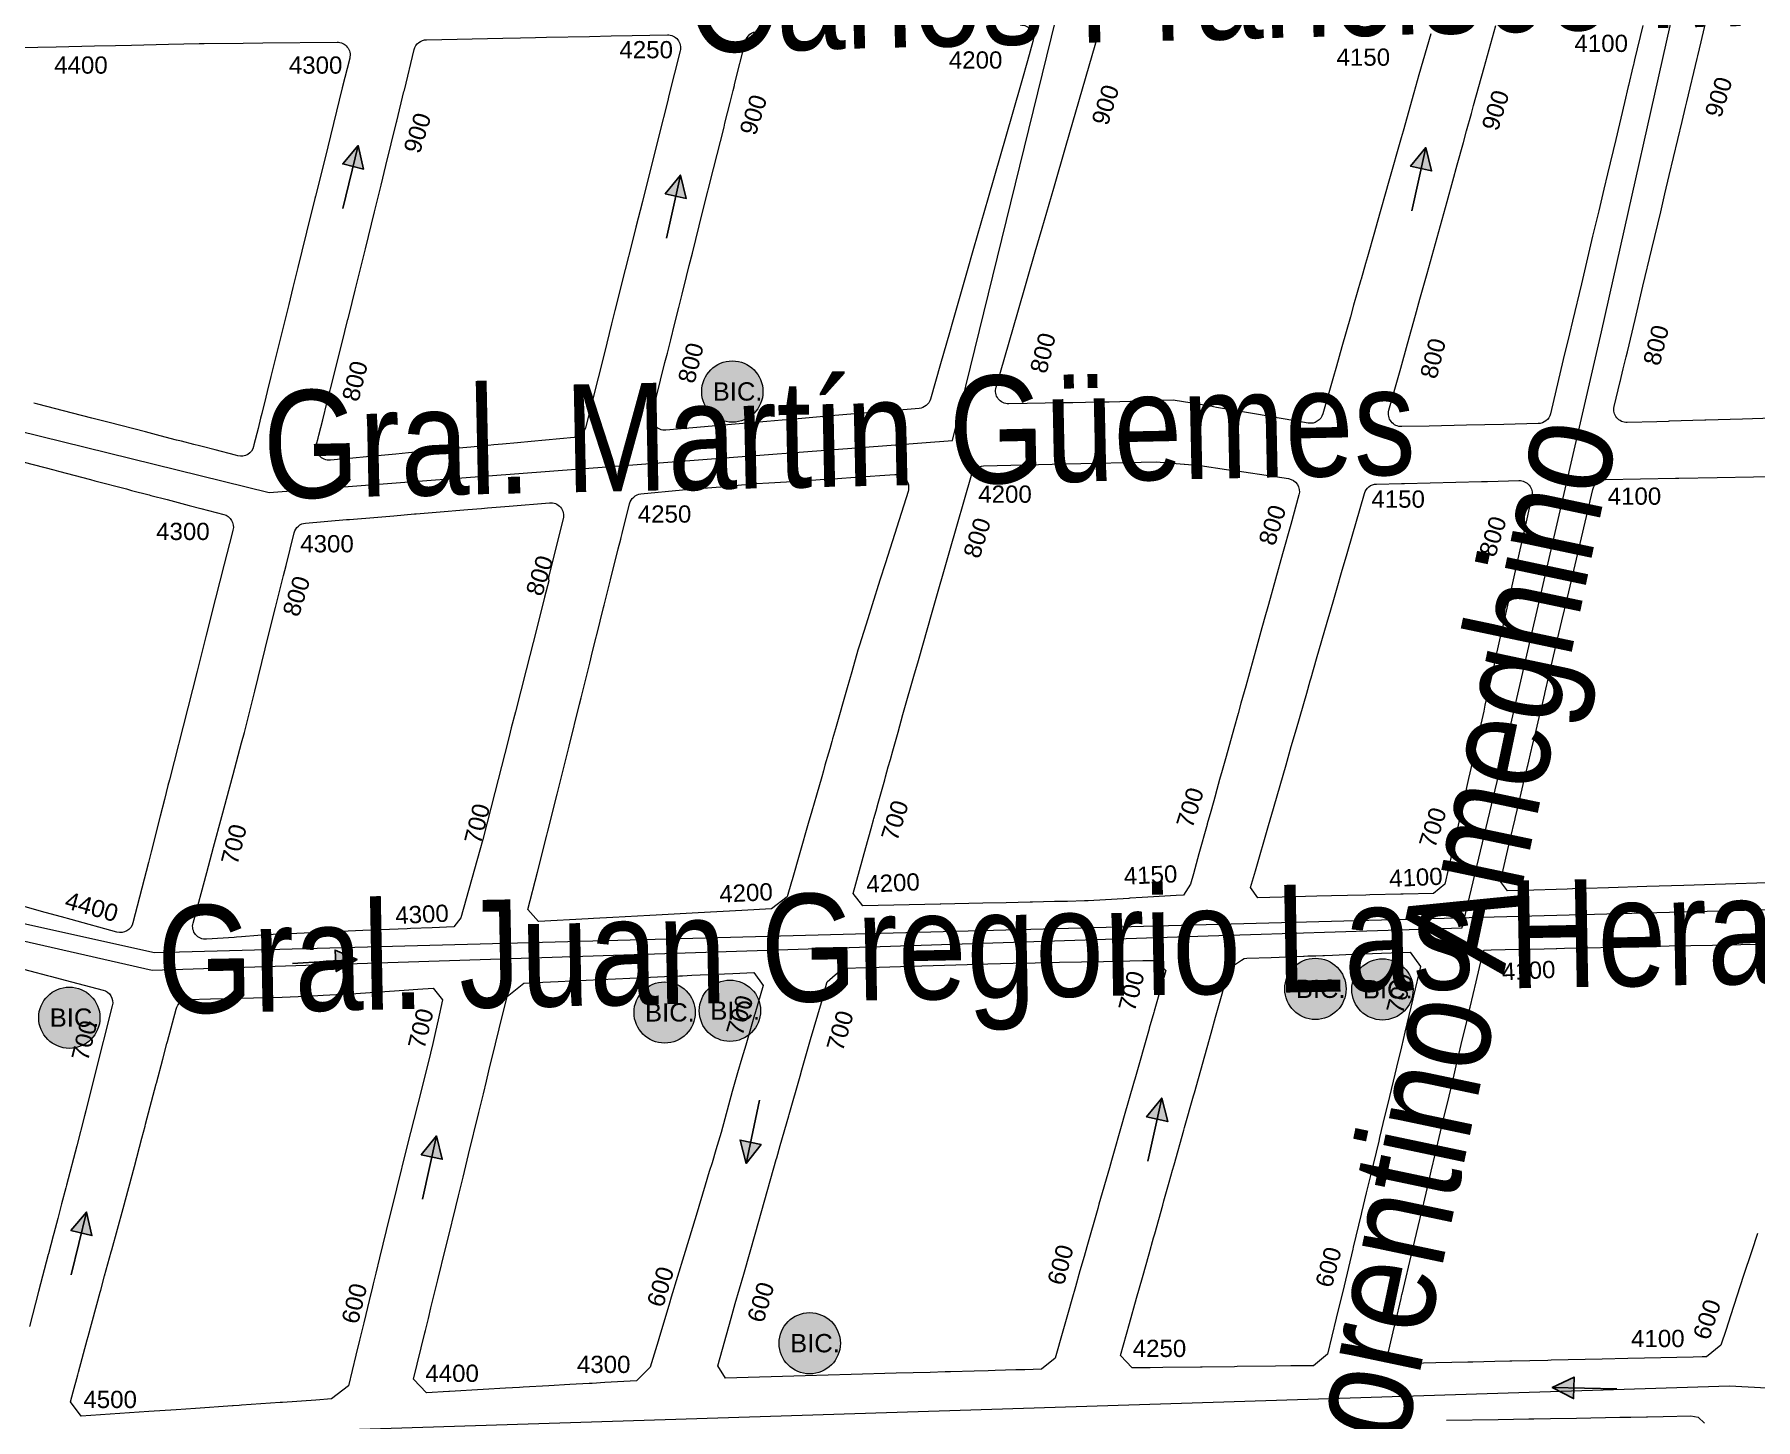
# Model space of a CAD drawing. Header units: millimetres. Extents: x 11558 to 23675, y 49449 to 61482.
# Drawn here: x 16001.3 to 16400.7, y 54011.2 to 54332.7 of the extents above; entities that cross this region are included whole.
import ezdxf

# ---------------------------------------------------------------- set-up
doc = ezdxf.new("R2010")
doc.units = ezdxf.units.MM
for name, color, linetype in [('0. plano base - nombres calles', 22, 'Continuous'), ('0. Plano Base - PLANO', 254, 'Continuous'), ('0. Plano base - sentido calles', 253, 'Continuous'), ('7. puesta en valor CC la lucila', 212, 'Continuous'), ('numeración', 7, 'Continuous')]:
    doc.layers.add(name, color=color, linetype=linetype)
doc.layers.add('Linea Bicentenario Original', color=7, linetype='Continuous', true_color=0x0000cc, transparency=0.5)
doc.layers.get('7. puesta en valor CC la lucila').off()
doc.styles.get("Standard").update_dxf_attribs({"font": 'arial.ttf'})

# ---------------------------------------------------------------- blocks, each defined once
blk = doc.blocks.new('MANZANAS')
at = {"layer": '0. Plano Base - PLANO', "color": 0, "linetype": 'Continuous', "lineweight": 5}
for points in [[(5636707.34, 6176847.73), (5636701.2, 6176844.31), (5636693.74, 6176840.16), (5636693.54, 6176840.05), (5636686.31, 6176836.02), (5636686.12, 6176835.92), (5636683.83, 6176834.64), (5636677.81, 6176831.29, -0.493387), (5636673.44, 6176833.19), (5636671.98, 6176839.03), (5636671.93, 6176839.22), (5636671.75, 6176839.95), (5636671.25, 6176841.92), (5636670.55, 6176844.73), (5636670.26, 6176845.9), (5636668.39, 6176853.37), (5636666.47, 6176861.05), (5636664.31, 6176869.68), (5636662.15, 6176878.29), (5636661.12, 6176882.42), (5636660.06, 6176886.66), (5636657.97, 6176895.01), (5636656.91, 6176899.21), (5636656.09, 6176902.52), (5636655.79, 6176903.69), (5636653.28, 6176913.75), (5636653.14, 6176914.36), (5636652.3, 6176917.64), (5636650.9, 6176923.25, -0.341545)], [(5636638.53, 6176914.72), (5636640.53, 6176906.76), (5636640.63, 6176906.36), (5636640.89, 6176905.33), (5636640.93, 6176905.16), (5636642.01, 6176900.85), (5636642.08, 6176900.59), (5636643, 6176896.92), (5636645.15, 6176888.36), (5636647.14, 6176880.4), (5636648.04, 6176876.83), (5636649.28, 6176871.87), (5636650.76, 6176865.97), (5636653.52, 6176854.98), (5636655.69, 6176846.3), (5636656.43, 6176843.37), (5636657.91, 6176837.44), (5636661.06, 6176824.89, -0.341247), (5636659.59, 6176821.53), (5636652.64, 6176817.72), (5636648.74, 6176815.59), (5636645.01, 6176813.55), (5636637.4, 6176809.38), (5636631.82, 6176806.32, -0.50283), (5636627.44, 6176808.33), (5636625.34, 6176818.28), (5636624.14, 6176823.98), (5636622.71, 6176830.75), (5636621.92, 6176834.48), (5636620.63, 6176840.59), (5636617.04, 6176857.57), (5636616.01, 6176862.44), (5636615.23, 6176866.15), (5636614.11, 6176871.43), (5636613.53, 6176874.17), (5636612.67, 6176878.27), (5636612.26, 6176880.17), (5636610.37, 6176889.12), (5636608.28, 6176899.02)], [(5636595.74, 6176890.35), (5636597.73, 6176880.63), (5636598.62, 6176876.34), (5636600.47, 6176867.32), (5636600.79, 6176865.77), (5636602.91, 6176855.49), (5636604.92, 6176845.73), (5636605.38, 6176843.47), (5636606.58, 6176837.64), (5636606.91, 6176836.06), (5636607.67, 6176832.36), (5636607.7, 6176832.21), (5636608.94, 6176826.17), (5636609.51, 6176823.42), (5636610.97, 6176816.33), (5636611.91, 6176811.77), (5636612.52, 6176808.79), (5636614.22, 6176800.51, -0.3836), (5636612.2, 6176797.05), (5636610.1, 6176796.38), (5636605.24, 6176794.83), (5636603.64, 6176794.32), (5636595.27, 6176791.65), (5636591.63, 6176790.49), (5636590.27, 6176790.06), (5636581.91, 6176787.29), (5636568.96, 6176780.1), (5636567.81, 6176779.46), (5636566.68, 6176778.85), (5636561.56, 6176776.08), (5636559.6, 6176775.02), (5636548.45, 6176768.98, -0.504667), (5636544.08, 6176771.03), (5636540.52, 6176788.81), (5636537.65, 6176803.14), (5636536.54, 6176808.73), (5636534.64, 6176818.22), (5636532.6, 6176828.39), (5636527.25, 6176855.09, -0.328644)], [(5636758.06, 6176752.66), (5636749.57, 6176747.91), (5636738.99, 6176741.99), (5636731.52, 6176737.81), (5636723.72, 6176733.48), (5636719.23, 6176730.95), (5636716.47, 6176729.39), (5636715.35, 6176728.77), (5636706.38, 6176723.75), (5636703.3, 6176722.04), (5636700.81, 6176723.19), (5636699.19, 6176729.61), (5636698.36, 6176732.91), (5636697.15, 6176737.69), (5636697.13, 6176737.76), (5636696.15, 6176741.64), (5636695.14, 6176745.65), (5636694.1, 6176749.76), (5636694.04, 6176750.02), (5636693.1, 6176753.73), (5636693.03, 6176754.03), (5636691.99, 6176758.12), (5636690.73, 6176763.12), (5636690.61, 6176763.61), (5636689.86, 6176766.6), (5636689.83, 6176766.7), (5636687.66, 6176775.29), (5636686.67, 6176779.24), (5636685.59, 6176783.5), (5636684.24, 6176788.85), (5636677.93, 6176813.84, -0.34285), (5636679.41, 6176817.21), (5636693.7, 6176824.96), (5636694.4, 6176825.34), (5636702.25, 6176829.6), (5636709.62, 6176833.59), (5636712.98, 6176835.41)], [(5636510.28, 6176848.24, -0.505269), (5636514.67, 6176846.21), (5636515.62, 6176841.61), (5636516.57, 6176836.93), (5636518.19, 6176828.92), (5636520.19, 6176819.04), (5636522.18, 6176809.23), (5636524.61, 6176797.23), (5636525.8, 6176791.34), (5636528.15, 6176779.75), (5636528.65, 6176777.28), (5636530.14, 6176769.91), (5636531.83, 6176761.57, -0.310899), (5636530.49, 6176758.44), (5636513.92, 6176747.94), (5636505.25, 6176742.44), (5636503.55, 6176741.37), (5636500.52, 6176739.45), (5636496.61, 6176736.97), (5636480.66, 6176726.86, -0.514848), (5636476.13, 6176728.7), (5636473.27, 6176740.69), (5636472.75, 6176742.89), (5636472.01, 6176745.99), (5636471.16, 6176749.58), (5636470.22, 6176753.52), (5636469.47, 6176756.65), (5636468.5, 6176760.71), (5636467.89, 6176763.27), (5636467.21, 6176766.16), (5636464.93, 6176775.7), (5636462.52, 6176785.82), (5636460.22, 6176795.51), (5636459.99, 6176796.44), (5636458.86, 6176801.2), (5636458.18, 6176804.06), (5636457.9, 6176805.23), (5636457.86, 6176805.41), (5636455.45, 6176815.5, -0.337206), (5636456.92, 6176818.82)], [(5636306.63, 6176736.5), (5636314.09, 6176740.61), (5636321.88, 6176744.89), (5636326.2, 6176747.26), (5636329.42, 6176749.03), (5636336.94, 6176753.16), (5636343.2, 6176756.56), (5636344.22, 6176757.1), (5636352.2, 6176761.36), (5636356.27, 6176763.53), (5636371.44, 6176771.61, -0.49049), (5636375.77, 6176769.67), (5636377.43, 6176762.75), (5636379.42, 6176754.52), (5636381.42, 6176746.22), (5636383.5, 6176737.59), (5636383.64, 6176737.02), (5636385.52, 6176729.23), (5636386.58, 6176724.81), (5636387.5, 6176720.99), (5636388.62, 6176716.35), (5636389.57, 6176712.41), (5636391.58, 6176704.08), (5636393.61, 6176695.66), (5636394.45, 6176692.19), (5636394.77, 6176690.86), (5636395.67, 6176687.11), (5636395.94, 6176686), (5636396.52, 6176683.6), (5636397.44, 6176679.77), (5636397.53, 6176679.42, -0.416607), (5636395.28, 6176675.8), (5636394.75, 6176675.68), (5636389.96, 6176674.58), (5636386.99, 6176673.89), (5636386.33, 6176673.74), (5636385.02, 6176673.44), (5636382.14, 6176672.77), (5636380.99, 6176672.51), (5636377.15, 6176671.63), (5636373.72, 6176670.84), (5636365.24, 6176668.89), (5636361.21, 6176667.96), (5636356.67, 6176666.91), (5636348.57, 6176665.05), (5636347.62, 6176664.83)], [(5636351.95, 6176651.62), (5636358.9, 6176653.2), (5636359.99, 6176653.44), (5636367.49, 6176655.15), (5636368.5, 6176655.38), (5636375.91, 6176657.06), (5636377.11, 6176657.33), (5636381.19, 6176658.26), (5636381.6, 6176658.35), (5636385.38, 6176659.21), (5636390.56, 6176660.38), (5636393.26, 6176661), (5636398.65, 6176662.22, -0.412284), (5636402.23, 6176659.98), (5636402.41, 6176659.23), (5636404.09, 6176652.04), (5636405.95, 6176644.09), (5636407.96, 6176635.51), (5636409.93, 6176627.09), (5636411.93, 6176618.51), (5636415.85, 6176601.75), (5636416.16, 6176600.45), (5636416.94, 6176597.13), (5636417.83, 6176593.3), (5636419.78, 6176584.95), (5636420.36, 6176582.49), (5636423.66, 6176568.38, -0.420041), (5636421.36, 6176564.76), (5636410.55, 6176562.46), (5636408.32, 6176561.98), (5636404.47, 6176561.16), (5636398.68, 6176559.93)], [(5636403.41, 6176546.54), (5636411.67, 6176548.41), (5636412.35, 6176548.56), (5636417.32, 6176549.68), (5636424.7, 6176551.35, -0.411536), (5636428.28, 6176549.11), (5636432.13, 6176532.79), (5636434.06, 6176524.59), (5636434.32, 6176523.47), (5636435.97, 6176516.44), (5636438.06, 6176507.27), (5636438.2, 6176506.65), (5636439.04, 6176502.89), (5636439.82, 6176499.46), (5636440.6, 6176495.97), (5636440.73, 6176495.43), (5636441.68, 6176491.22), (5636441.72, 6176491.03), (5636443.67, 6176482.4), (5636445.52, 6176474.18)]]:
    blk.add_lwpolyline(points, format="xyb", dxfattribs=at)
for points in [[(5636389.62, 6176781.7), (5636405.15, 6176790.17), (5636408.75, 6176792.14), (5636411.82, 6176793.81), (5636414.05, 6176795.03), (5636422.79, 6176799.79), (5636427.2, 6176802.2), (5636431.52, 6176804.55), (5636438.68, 6176808.46, -0.494521), (5636443.03, 6176806.52), (5636445.49, 6176796.17), (5636445.78, 6176794.95), (5636447.73, 6176786.73), (5636448.04, 6176785.43), (5636450.45, 6176775.28), (5636451.35, 6176771.48), (5636452.77, 6176765.51), (5636453.6, 6176762.02), (5636455.12, 6176755.63), (5636457.39, 6176746.04), (5636458.13, 6176742.96), (5636459.72, 6176736.24), (5636463.86, 6176718.79, -0.318001), (5636462.57, 6176715.57), (5636454.14, 6176710.15), (5636451.46, 6176708.42), (5636448.52, 6176706.52), (5636446.86, 6176705.45), (5636445.72, 6176704.72), (5636442.31, 6176702.52), (5636439.17, 6176700.5), (5636438.78, 6176700.24), (5636434.08, 6176697.22), (5636430.08, 6176694.64), (5636427.65, 6176693.08), (5636421.88, 6176689.35), (5636419.18, 6176687.62), (5636416.93, 6176686.17), (5636414.8, 6176684.8, -0.517255), (5636410.26, 6176686.62), (5636409.92, 6176688.05), (5636409.75, 6176688.75), (5636408.91, 6176692.3), (5636407.92, 6176696.46), (5636406.54, 6176702.24), (5636404.02, 6176712.82), (5636403.33, 6176715.71), (5636403.31, 6176715.82), (5636402.4, 6176719.61), (5636401.72, 6176722.5), (5636399.73, 6176730.82), (5636399.43, 6176732.11), (5636398.05, 6176737.8), (5636397.35, 6176740.67), (5636397.04, 6176741.92), (5636395.84, 6176746.84), (5636394.72, 6176751.43), (5636392.25, 6176761.52), (5636392.2, 6176761.71), (5636390.52, 6176768.59), (5636390.44, 6176768.95), (5636388.14, 6176778.36, -0.340025)], [(5636666.07, 6176805.89), (5636668.36, 6176797.27), (5636669.34, 6176793.55), (5636673.98, 6176776.02), (5636674.37, 6176774.55), (5636675.81, 6176769.1), (5636676.62, 6176766.04), (5636677.74, 6176761.79), (5636678.78, 6176757.85), (5636679.14, 6176756.51), (5636680.99, 6176749.5), (5636682.3, 6176744.58), (5636683.23, 6176741.04), (5636685.46, 6176732.62), (5636686.52, 6176728.6), (5636687.73, 6176724.06), (5636689.67, 6176716.7), (5636688.33, 6176713.59), (5636682.15, 6176710.18), (5636681.7, 6176709.93), (5636675.34, 6176706.43), (5636674.54, 6176705.99), (5636670.8, 6176703.93), (5636667.59, 6176702.15), (5636664.62, 6176700.52), (5636660.02, 6176697.98), (5636652.61, 6176693.9), (5636650.02, 6176695.25), (5636649.23, 6176699.16), (5636647.07, 6176709.93), (5636646.26, 6176713.98), (5636646.15, 6176714.54), (5636644.19, 6176724.31), (5636643.32, 6176728.62), (5636642.48, 6176732.83), (5636640.78, 6176741.29), (5636640.19, 6176744.21), (5636640.05, 6176744.89), (5636639.14, 6176749.42), (5636637.41, 6176758.07), (5636636.82, 6176760.98), (5636636.33, 6176763.42), (5636635.78, 6176766.18), (5636635.05, 6176769.83), (5636634.14, 6176774.35), (5636634.02, 6176774.92), (5636631.28, 6176788.57, -0.328488), (5636632.79, 6176791.8), (5636637.85, 6176794.56), (5636638.47, 6176794.9), (5636654.09, 6176803.54), (5636655.33, 6176804.22), (5636657.52, 6176805.43), (5636661.72, 6176807.75, -0.488348)], [(5636617.97, 6176781.27), (5636619.44, 6176774.29), (5636620.9, 6176767.35), (5636623.41, 6176755.43), (5636623.65, 6176754.31), (5636623.93, 6176752.98), (5636624.57, 6176749.93), (5636625.48, 6176745.6), (5636627.46, 6176736.2), (5636628.3, 6176732.18), (5636628.82, 6176729.71), (5636629.58, 6176726.12), (5636630.95, 6176719.61), (5636631.65, 6176716.26), (5636632.09, 6176714.16), (5636632.83, 6176710.67), (5636632.86, 6176710.54), (5636633.69, 6176706.61), (5636634.29, 6176703.73), (5636634.32, 6176703.57), (5636635.78, 6176696.64), (5636636.77, 6176691.97), (5636637.29, 6176689.46), (5636637, 6176686.5), (5636635.54, 6176685.62), (5636628.76, 6176681.56), (5636626.3, 6176680.09), (5636626.12, 6176679.98), (5636618.02, 6176675.13), (5636617.86, 6176675.04), (5636617.56, 6176674.85), (5636617.25, 6176674.69), (5636613.81, 6176672.8), (5636611.13, 6176671.33), (5636606.67, 6176668.88), (5636606.2, 6176668.63), (5636601.29, 6176665.94), (5636596.54, 6176663.35), (5636587.99, 6176658.68), (5636587.89, 6176658.62), (5636572.15, 6176650.02), (5636568.81, 6176651.44), (5636566.53, 6176662.29), (5636565.57, 6176666.83), (5636565.15, 6176668.85), (5636565.08, 6176669.14), (5636564.71, 6176670.93), (5636564.32, 6176672.77), (5636563.16, 6176678.28), (5636563.01, 6176679), (5636562.52, 6176681.3), (5636562.16, 6176683.04), (5636561.72, 6176685.11), (5636560.8, 6176689.5), (5636559.92, 6176693.65), (5636559.69, 6176694.75), (5636558.07, 6176702.74), (5636557.32, 6176706.43), (5636555, 6176717.85), (5636552.02, 6176732.5), (5636548.41, 6176750.26, -0.32813), (5636549.91, 6176753.48), (5636566.68, 6176762.71), (5636585.01, 6176772.79), (5636591.03, 6176775.32), (5636591.11, 6176775.36), (5636594.44, 6176776.76), (5636600.3, 6176778.77), (5636604.18, 6176780.1), (5636614.06, 6176783.49, -0.450694)], [(5636537.1, 6176740.18), (5636540.08, 6176723.03), (5636540.8, 6176718.87), (5636541.83, 6176712.98), (5636542.42, 6176709.61), (5636543.55, 6176703.31), (5636543.79, 6176702.09), (5636544.83, 6176696.96), (5636545.59, 6176693.19), (5636547.55, 6176683.51), (5636548.04, 6176681.1), (5636548.15, 6176680.54), (5636548.52, 6176678.74), (5636548.72, 6176677.77), (5636549.3, 6176674.87), (5636549.57, 6176673.56), (5636549.85, 6176672.15), (5636550.73, 6176667.8), (5636551.51, 6176663.98), (5636552.08, 6176661.13), (5636553.49, 6176654.19), (5636554.79, 6176647.75), (5636554.88, 6176647.31), (5636555.6, 6176643.78), (5636553.66, 6176639.61), (5636547.68, 6176636.08), (5636538.97, 6176630.93), (5636530.55, 6176625.95), (5636529.29, 6176625.2), (5636521.89, 6176620.83), (5636518.02, 6176618.54), (5636516.97, 6176617.92), (5636507.03, 6176612.05), (5636503.58, 6176613.38), (5636501.57, 6176622.09), (5636499.53, 6176630.75), (5636499.31, 6176631.68), (5636497.25, 6176640.25), (5636496.88, 6176641.81), (5636494.57, 6176651.41), (5636492.22, 6176661.22), (5636491.87, 6176662.67), (5636489.94, 6176670.72), (5636489.29, 6176673.43), (5636487.62, 6176680.4), (5636487.59, 6176680.55), (5636486.84, 6176683.67), (5636486.72, 6176684.2), (5636485.3, 6176690.14), (5636483.59, 6176697.33), (5636483.05, 6176699.58), (5636482.95, 6176700.01), (5636482.74, 6176700.89), (5636481.08, 6176707.85, -0.317508), (5636482.36, 6176711.07), (5636490.48, 6176716.33), (5636493.64, 6176718.32), (5636498.92, 6176721.65), (5636502.08, 6176723.67), (5636504.73, 6176725.35), (5636505.06, 6176725.55), (5636507.53, 6176727.01), (5636513.33, 6176730.53), (5636516.86, 6176732.67), (5636517.7, 6176733.19), (5636521.21, 6176735.32), (5636524.71, 6176737.44), (5636532.58, 6176742.23, -0.528419)], [(5636469.01, 6176697.64), (5636472.21, 6176684.03), (5636472.47, 6176683.63), (5636472.7, 6176683.29), (5636473.59, 6176679.47), (5636475.27, 6176672.26), (5636477.54, 6176662.53), (5636479.81, 6176652.79), (5636480.69, 6176649.02), (5636481.17, 6176646.97), (5636482.09, 6176643.06), (5636484.21, 6176633.95), (5636486.77, 6176622.99), (5636487.3, 6176620.48), (5636490.65, 6176604.54), (5636490.16, 6176601.9), (5636485.77, 6176599.38), (5636481.46, 6176596.9), (5636480.75, 6176596.5), (5636471.8, 6176591.36), (5636455.56, 6176582.04), (5636454.79, 6176581.59), (5636450.77, 6176579.13), (5636447.48, 6176577.11), (5636446.53, 6176576.53), (5636446.05, 6176576.23), (5636440.57, 6176572.87, -0.515892), (5636436.07, 6176574.78), (5636433.47, 6176586.63), (5636432.16, 6176592.61), (5636430.58, 6176599.79), (5636429.04, 6176606.8), (5636428.41, 6176609.67), (5636426.77, 6176617.1), (5636426.24, 6176619.53), (5636423.93, 6176629.16), (5636421.59, 6176638.96), (5636420.37, 6176644.02), (5636419.29, 6176648.57), (5636417.5, 6176656.04), (5636416.95, 6176658.35), (5636415.12, 6176665.98, -0.321285), (5636416.44, 6176669.21), (5636424.46, 6176674.27), (5636425.08, 6176674.66), (5636430.67, 6176678.18), (5636433.78, 6176680.14), (5636437.9, 6176682.74), (5636438.19, 6176682.92), (5636442.18, 6176685.44), (5636448.4, 6176689.35), (5636451.07, 6176691.04), (5636452.25, 6176691.78), (5636456.5, 6176694.46), (5636464.49, 6176699.49, -0.514818)], [(5636443.24, 6176558.53), (5636447.75, 6176561.01), (5636453.62, 6176564.24), (5636462.31, 6176569.03), (5636465.54, 6176570.9), (5636468.42, 6176572.58), (5636470.59, 6176573.86), (5636477.07, 6176577.7), (5636479.99, 6176579.43), (5636486.68, 6176583.52), (5636489.41, 6176585.2), (5636492.48, 6176587.08), (5636495.68, 6176585.63), (5636496.87, 6176581.05), (5636497.58, 6176578.37), (5636498.29, 6176575.64), (5636499.47, 6176571.12), (5636501.74, 6176561.31), (5636504.01, 6176551.51), (5636506.37, 6176541.76), (5636508.74, 6176532.12), (5636510.29, 6176525.81), (5636511.17, 6176522.25), (5636511.79, 6176519.73), (5636511.95, 6176519.06), (5636512.73, 6176515.88), (5636513.53, 6176512.64), (5636514, 6176510.71), (5636514.99, 6176506.71), (5636515.85, 6176503.2), (5636517.59, 6176496.12), (5636515.51, 6176491.57), (5636512.37, 6176489.65), (5636505.76, 6176485.62), (5636505.29, 6176485.33), (5636497.6, 6176480.64), (5636497.14, 6176480.36), (5636495.98, 6176479.65), (5636495.83, 6176479.56), (5636488.5, 6176475.09), (5636484.68, 6176472.76), (5636479.25, 6176469.45), (5636471.58, 6176464.77), (5636465.78, 6176461.23), (5636462.03, 6176463.07), (5636461.53, 6176465.38), (5636460.65, 6176469.42), (5636460.51, 6176470.05), (5636458.87, 6176477.64), (5636458.7, 6176478.4), (5636456.44, 6176488.83), (5636456.34, 6176489.32), (5636455.62, 6176492.63), (5636454.38, 6176498.33), (5636454.28, 6176498.79), (5636452.18, 6176508.5), (5636450.04, 6176518.38), (5636448.54, 6176525.04), (5636447.92, 6176527.81), (5636447.82, 6176528.25), (5636445.7, 6176537.69), (5636445.67, 6176537.85), (5636444.4, 6176543.5), (5636443.57, 6176547.2), (5636443.48, 6176547.61), (5636441.76, 6176555.25, -0.33372)]]:
    blk.add_lwpolyline(points, format="xyb", close=True, dxfattribs=at)
for points in [[(5636791.4, 6176678.16), (5636792.13, 6176673.77), (5636793.07, 6176668.05), (5636794.67, 6176658.35), (5636795.21, 6176655.08), (5636795.84, 6176651.27), (5636794.11, 6176647.35), (5636793.22, 6176646.86), (5636791.37, 6176645.84), (5636781.48, 6176640.42), (5636778.1, 6176638.57), (5636772.9, 6176635.71), (5636762.5, 6176630.01), (5636761.85, 6176629.65), (5636754.47, 6176625.61), (5636754.1, 6176625.41), (5636751.07, 6176623.74), (5636746.55, 6176621.26), (5636745.54, 6176620.71), (5636739.02, 6176617.14), (5636731.58, 6176613.06), (5636728.08, 6176614.36), (5636726.59, 6176620.28), (5636726.37, 6176621.17), (5636724.97, 6176626.7), (5636724.74, 6176627.61), (5636724.73, 6176627.68), (5636724.06, 6176630.33), (5636722.83, 6176635.22), (5636720.79, 6176643.34), (5636719.89, 6176646.92), (5636719.42, 6176648.77), (5636718.6, 6176652.03), (5636717.58, 6176656.12), (5636716.53, 6176660.28), (5636714.37, 6176668.86), (5636713.61, 6176671.9), (5636712.31, 6176677.05), (5636711.28, 6176681.17), (5636710.45, 6176684.46), (5636710.21, 6176685.4), (5636708.54, 6176692.03), (5636708.33, 6176692.9), (5636708.04, 6176694.06), (5636706.57, 6176699.9), (5636705.14, 6176705.58), (5636704.72, 6176707.27), (5636706.26, 6176708.12), (5636709.09, 6176709.67), (5636712.16, 6176711.35), (5636713.11, 6176711.87), (5636717.01, 6176714.01), (5636719.46, 6176715.35), (5636719.58, 6176715.42), (5636721.14, 6176716.28), (5636724.68, 6176718.22), (5636732.34, 6176722.41), (5636742.45, 6176727.96), (5636751.28, 6176732.8), (5636757.06, 6176735.97), (5636760.05, 6176737.6), (5636760.15, 6176737.66)], [(5636747.38, 6176606.46), (5636757.92, 6176612.18), (5636764.2, 6176615.58), (5636765.16, 6176616.11), (5636768.6, 6176617.97), (5636773.88, 6176620.83), (5636782.71, 6176625.62), (5636783.15, 6176625.86), (5636784.96, 6176626.84), (5636788.19, 6176628.6), (5636788.36, 6176628.69), (5636791.54, 6176630.41), (5636797.23, 6176633.5), (5636798.87, 6176634.02), (5636800.81, 6176633.46)]]:
    blk.add_lwpolyline(points, dxfattribs=at)
for points in [[(5636680.74, 6176585.59), (5636677.02, 6176583.59), (5636673.3, 6176584.93), (5636671.72, 6176592.51), (5636670.49, 6176598.43), (5636669.47, 6176603.33), (5636668.31, 6176608.94), (5636667.53, 6176612.69), (5636667.33, 6176613.63), (5636665.93, 6176620.38), (5636665.7, 6176621.46), (5636664.79, 6176625.85), (5636664.2, 6176628.71), (5636663.95, 6176629.9), (5636662.24, 6176638.11), (5636662.11, 6176638.75), (5636660.55, 6176646.25), (5636660.41, 6176646.93), (5636657.47, 6176661.05), (5636656.69, 6176664.8), (5636656.12, 6176667.57), (5636655.54, 6176670.33), (5636654.49, 6176675.4), (5636654.29, 6176676.38), (5636655.92, 6176679.32), (5636656.28, 6176679.96), (5636656.78, 6176680.25), (5636661.74, 6176683.06), (5636668.27, 6176686.77), (5636668.39, 6176686.84), (5636669.13, 6176687.26), (5636670.78, 6176688.19), (5636672.17, 6176688.98), (5636672.49, 6176689.16), (5636674.13, 6176690.1), (5636676.83, 6176691.63), (5636684.02, 6176695.71), (5636689.82, 6176699), (5636693.49, 6176697.14), (5636695.18, 6176690.35), (5636695.36, 6176689.63), (5636697.27, 6176681.93), (5636698.11, 6176678.54), (5636699.28, 6176673.86), (5636701.37, 6176665.45), (5636702.13, 6176662.39), (5636703.33, 6176657.56), (5636703.54, 6176656.69), (5636705.53, 6176648.72), (5636706.52, 6176644.73), (5636707.65, 6176640.17), (5636707.75, 6176639.79), (5636709.65, 6176632.13), (5636709.76, 6176631.69), (5636711.86, 6176623.22), (5636713.73, 6176615.73), (5636715.8, 6176607.38), (5636714.11, 6176603.46), (5636709.49, 6176600.99), (5636706.37, 6176599.32), (5636698.51, 6176595.11), (5636698, 6176594.83), (5636691.38, 6176591.29), (5636691, 6176591.08), (5636683.29, 6176586.95)], [(5636610.56, 6176547), (5636594.42, 6176538.02), (5636591.46, 6176539.72), (5636589.15, 6176550.95), (5636588.44, 6176554.4), (5636587.01, 6176561.38), (5636584.95, 6176571.41), (5636581.46, 6176588.44), (5636581.38, 6176588.84), (5636580.79, 6176591.76), (5636579.35, 6176598.83), (5636579.3, 6176599.09), (5636577.45, 6176608.22), (5636577.15, 6176609.69), (5636575.7, 6176616.84), (5636575.11, 6176619.75), (5636573.92, 6176625.66), (5636572.98, 6176630.28), (5636572.94, 6176630.48), (5636574.67, 6176635), (5636579.86, 6176637.89), (5636590.73, 6176643.94), (5636599.93, 6176649.06), (5636604.1, 6176651.39), (5636609.22, 6176654.24), (5636613.72, 6176656.69), (5636618.68, 6176659.39), (5636627.66, 6176664.28), (5636635.64, 6176668.63), (5636638.29, 6176670.07), (5636641.43, 6176669.03), (5636642.7, 6176662.78), (5636643.38, 6176659.46), (5636643.45, 6176659.11), (5636644.2, 6176655.43), (5636644.23, 6176655.3), (5636646.66, 6176643.38), (5636646.76, 6176642.89), (5636648.54, 6176634.15), (5636648.72, 6176633.24), (5636650.58, 6176624.13), (5636650.94, 6176622.39), (5636652.69, 6176613.78), (5636652.9, 6176612.74), (5636654.75, 6176603.67), (5636655.21, 6176601.41), (5636655.9, 6176598.03), (5636656.68, 6176594.21), (5636657.29, 6176591.21), (5636657.91, 6176588.2), (5636658.69, 6176584.32), (5636658.81, 6176583.77), (5636660.11, 6176577.4), (5636658.52, 6176573.66), (5636655.1, 6176571.76), (5636653.27, 6176570.74), (5636649.13, 6176568.44), (5636647.7, 6176567.64), (5636644.83, 6176566.05), (5636640.05, 6176563.39), (5636638.93, 6176562.77), (5636635.9, 6176561.08), (5636629.02, 6176557.26), (5636619.87, 6176552.17)], [(5636538.87, 6176505.66), (5636534.4, 6176503), (5636530.26, 6176504.41), (5636527.63, 6176515.21), (5636527.5, 6176515.74), (5636526.83, 6176518.5), (5636526.23, 6176520.94), (5636524.64, 6176527.48), (5636522.86, 6176534.78), (5636522.29, 6176537.13), (5636520.51, 6176544.44), (5636519.9, 6176546.95), (5636518.82, 6176551.35), (5636517.55, 6176556.56), (5636515.17, 6176566.29), (5636514.11, 6176570.65), (5636513.38, 6176573.62), (5636512.8, 6176576), (5636511.26, 6176582.29), (5636510.41, 6176585.78), (5636508.58, 6176593.26), (5636510.58, 6176597.78), (5636512, 6176598.6), (5636514.44, 6176600.02), (5636517.49, 6176601.79), (5636520.24, 6176603.38), (5636526.03, 6176606.75), (5636529.03, 6176608.48), (5636531.9, 6176610.15), (5636534.64, 6176611.74), (5636538.87, 6176614.2), (5636541.86, 6176615.93), (5636542.47, 6176616.29), (5636544.32, 6176617.36), (5636552.59, 6176622.16), (5636556.83, 6176624.62), (5636560.18, 6176622.89), (5636561.49, 6176616.12), (5636561.52, 6176615.95), (5636561.74, 6176614.81), (5636562.92, 6176608.75), (5636563.52, 6176605.65), (5636564.21, 6176602.15), (5636565.07, 6176597.75), (5636567.21, 6176588.15), (5636567.98, 6176584.01), (5636568.57, 6176580.92), (5636568.96, 6176578.8), (5636569.56, 6176575.62), (5636570.93, 6176568.33), (5636572.73, 6176558.74), (5636574.58, 6176548.88), (5636574.85, 6176547.45), (5636576.45, 6176538.94), (5636576.55, 6176538.41), (5636577.72, 6176532.18), (5636576.33, 6176527.92), (5636573.82, 6176526.43), (5636570.04, 6176524.18), (5636567.47, 6176522.65), (5636566.91, 6176522.32), (5636563.04, 6176520.02), (5636558.81, 6176517.51), (5636553.7, 6176514.47), (5636552.95, 6176514.03), (5636550.16, 6176512.36), (5636545.7, 6176509.71), (5636538.97, 6176505.71)]]:
    blk.add_lwpolyline(points, close=True, dxfattribs=at)
blk = doc.blocks.new('bic. original ida')
at = {"layer": 'Linea Bicentenario Original', "lineweight": 211, "true_color": 0xededed, "transparency": 33554674}
h = blk.add_hatch(color=7, dxfattribs=at)
h.dxf.hatch_style = 1
edge = h.paths.add_edge_path()
edge.add_arc((0, 0), 7.11, 0, 360)
at = {"layer": 'Linea Bicentenario Original', "color": 165, "lineweight": 9, "true_color": 0x5e67af}
blk.add_circle((0, 0), 7.11, dxfattribs=at)
at = {"layer": 'Linea Bicentenario Original', "color": 165, "lineweight": 15, "true_color": 0x5e67af, "insert": (-4.55, 2.15), "char_height": 4.25, "attachment_point": 1}
blk.add_mtext_dynamic_manual_height_columns('BIC.', width=16.4579, gutter_width=12.5, heights=[0], dxfattribs=at)
blk = doc.blocks.new('bic. original vuelta')
at = {"layer": 'Linea Bicentenario Original', "lineweight": 211, "true_color": 0xededed, "transparency": 33554674}
h = blk.add_hatch(color=7, dxfattribs=at)
h.dxf.hatch_style = 1
edge = h.paths.add_edge_path()
edge.add_arc((0, 0), 7.11, 0, 360)
at = {"layer": 'Linea Bicentenario Original', "color": 14, "lineweight": 15, "true_color": 0x8c0d0d}
blk.add_circle((0, 0), 7.11, dxfattribs=at)
at = {"layer": 'Linea Bicentenario Original', "color": 14, "lineweight": 15, "true_color": 0x8c0d0d, "insert": (-4.55, 2.15), "char_height": 4.25, "attachment_point": 1}
blk.add_mtext_dynamic_manual_height_columns('BIC.', width=16.4579, gutter_width=12.5, heights=[0], dxfattribs=at)

msp = doc.modelspace()

# ---------------------------------------------------------------- hatches: boundary and pattern name
at = {"layer": '0. Plano base - sentido calles', "linetype": 'Continuous', "lineweight": 25, "ltscale": 2, "true_color": 0x1a1a1a}
h = msp.add_hatch(color=250, dxfattribs=at)
h.dxf.hatch_style = 1
h.paths.add_polyline_path([(16076.46, 54306.91), (16072.84, 54302.65), (16075.26, 54302.05)])
h.paths.add_polyline_path([(16076.46, 54306.91), (16075.26, 54302.05), (16077.69, 54301.45)])
h = msp.add_hatch(color=250, dxfattribs=at)
h.dxf.hatch_style = 1
h.paths.add_polyline_path([(16324.15, 54306.45), (16320.63, 54302.1), (16323.08, 54301.56)])
h.paths.add_polyline_path([(16324.15, 54306.45), (16323.08, 54301.56), (16325.52, 54301.03)])
h = msp.add_hatch(color=250, dxfattribs=at)
h.dxf.hatch_style = 1
h.paths.add_polyline_path([(16151.2, 54300.08), (16147.68, 54295.73), (16150.13, 54295.19)])
h.paths.add_polyline_path([(16151.2, 54300.08), (16150.13, 54295.19), (16152.57, 54294.66)])
h = msp.add_hatch(color=250, dxfattribs=at)
h.dxf.hatch_style = 1
h.paths.add_polyline_path([(16076.2, 54118), (16071.06, 54120.2), (16071.21, 54117.7)])
h.paths.add_polyline_path([(16076.2, 54118), (16071.21, 54117.7), (16071.36, 54115.21)])
h = msp.add_hatch(color=250, dxfattribs=at)
h.dxf.hatch_style = 1
h.paths.add_polyline_path([(16262.91, 54085.82), (16259.4, 54081.48), (16261.84, 54080.94)])
h.paths.add_polyline_path([(16262.91, 54085.82), (16261.84, 54080.94), (16264.28, 54080.4)])
h = msp.add_hatch(color=250, dxfattribs=at)
h.dxf.hatch_style = 1
h.paths.add_polyline_path([(16094.58, 54077.04), (16091.06, 54072.7), (16093.5, 54072.16)])
h.paths.add_polyline_path([(16094.58, 54077.04), (16093.5, 54072.16), (16095.94, 54071.62)])
h = msp.add_hatch(color=250, dxfattribs=at)
h.dxf.hatch_style = 1
h.paths.add_polyline_path([(16166.46, 54070.69), (16169.94, 54075.06), (16167.49, 54075.58)])
h.paths.add_polyline_path([(16166.46, 54070.69), (16167.49, 54075.58), (16165.05, 54076.1)])
h = msp.add_hatch(color=250, dxfattribs=at)
h.dxf.hatch_style = 1
h.paths.add_polyline_path([(16013.41, 54059.37), (16009.79, 54055.11), (16012.22, 54054.51)])
h.paths.add_polyline_path([(16013.41, 54059.37), (16012.22, 54054.51), (16014.64, 54053.91)])
h = msp.add_hatch(color=250, dxfattribs=at)
h.dxf.hatch_style = 1
h.paths.add_polyline_path([(16353.52, 54018.7), (16358.47, 54016.09), (16358.52, 54018.59)])
h.paths.add_polyline_path([(16353.52, 54018.7), (16358.52, 54018.59), (16358.57, 54021.09)])
at = {"layer": 'Linea Bicentenario Original', "lineweight": 15, "true_color": 0x8c0d0d}
h = msp.add_hatch(dxfattribs=at)
h.set_pattern_fill('AR-HBONE', color=14)
h.set_pattern_definition([(45, (1317.58, 937.1), (1e-14, 143.6841), [304.8, -101.6]), (135, (1389.43, 1008.94), (1e-14, 143.6841), [304.8, -101.6])])
h.paths.add_polyline_path([(16158.42, 54246.89, 1), (16166.79, 54246.89, 1)])
h.paths.add_polyline_path([(16159.05, 54244.25), (16167.09, 54244.25), (16167.09, 54249.4), (16159.05, 54249.4)], flags=9)
at = {"layer": 'Linea Bicentenario Original', "lineweight": 15, "true_color": 0x5e67af}
h = msp.add_hatch(dxfattribs=at)
h.set_pattern_fill('AR-HBONE', color=165, angle=-0.0206)
h.set_pattern_definition([(44.97945, (1436.7, 808.39), (0.05154, 143.68409), [304.8, -101.6]), (134.97945, (1508.56, 880.21), (0.05154, 143.68409), [304.8, -101.6])])
h.paths.add_polyline_path([(16296.66, 54112.85, 1), (16305.02, 54112.85, 1)])
h.paths.add_polyline_path([(16297.28, 54110.22), (16305.32, 54110.21), (16305.33, 54115.36), (16297.28, 54115.37)], flags=9)
h = msp.add_hatch(dxfattribs=at)
h.set_pattern_fill('AR-HBONE', color=165, angle=-16.1635)
h.set_pattern_definition([(28.83654, (-13101.39, 7040.67), (39.99859, 138.00447), [304.8, -101.6]), (118.83654, (-13012.39, 7089.67), (39.99859, 138.00447), [304.8, -101.6])])
h.paths.add_polyline_path([(15992.95, 54110.66, 1), (16001.32, 54110.66, 1)])
h.paths.add_polyline_path([(15992.98, 54109.11), (16000.71, 54106.88), (16002.14, 54111.82), (15994.42, 54114.06)], flags=9)
h = msp.add_hatch(dxfattribs=at)
h.set_pattern_fill('AR-HBONE', color=165, angle=-0.0206)
h.set_pattern_definition([(44.97945, (1286.45, 803.61), (0.05154, 143.68409), [304.8, -101.6]), (134.97945, (1358.32, 875.43), (0.05154, 143.68409), [304.8, -101.6])])
h.paths.add_polyline_path([(16146.41, 54108.08, 1), (16154.78, 54108.08, 1)])
h.paths.add_polyline_path([(16147.03, 54105.44), (16155.08, 54105.44), (16155.08, 54110.59), (16147.04, 54110.59)], flags=9)

# ---------------------------------------------------------------- linework, layer by layer
at = {"layer": '0. Plano base - sentido calles', "color": 250, "linetype": 'Continuous', "lineweight": 25, "ltscale": 2, "true_color": 0x1a1a1a}
for points in [[(16072.87, 54292.34), (16076.46, 54306.91), (16077.69, 54301.45), (16072.84, 54302.65), (16076.46, 54306.91)], [(16320.93, 54291.8), (16324.15, 54306.45), (16325.52, 54301.03), (16320.63, 54302.1), (16324.15, 54306.45)], [(16147.98, 54285.43), (16151.2, 54300.08), (16152.57, 54294.66), (16147.68, 54295.73), (16151.2, 54300.08)], [(16061.23, 54117.1), (16076.2, 54118), (16071.36, 54115.21), (16071.06, 54120.2), (16076.2, 54118)], [(16169.57, 54085.36), (16166.46, 54070.69), (16165.05, 54076.1), (16169.94, 54075.06), (16166.46, 54070.69)], [(16259.69, 54071.17), (16262.91, 54085.82), (16264.28, 54080.4), (16259.4, 54081.48), (16262.91, 54085.82)], [(16091.36, 54062.39), (16094.58, 54077.04), (16095.94, 54071.62), (16091.06, 54072.7), (16094.58, 54077.04)], [(16009.82, 54044.8), (16013.41, 54059.37), (16014.64, 54053.91), (16009.79, 54055.11), (16013.41, 54059.37)], [(16368.52, 54018.38), (16353.52, 54018.7), (16358.57, 54021.09), (16358.47, 54016.09), (16353.52, 54018.7)]]:
    msp.add_lwpolyline(points, dxfattribs=at)
at = {"layer": 'Linea Bicentenario Original', "color": 165, "lineweight": 15, "true_color": 0x5e67af}
msp.add_lwpolyline([(17040.55, 54014.34), (16505.98, 54013.05), (16394.68, 54018.94), (15996.05, 54006.38), (15778.15, 54059.99), (15372.77, 54053.71), (15372.31, 54126.75), (15481.44, 54128), (15678.71, 54129.88), (15804.39, 54130.9), (15934.14, 54137.07), (16028.61, 54115.56), (16273.68, 54123.47), (16332.59, 54125.33), (16344.1, 54173.55), (16364.97, 54263.69), (16383.56, 54346.89), (16379.78, 54356.74), (16371.79, 54677.53), (16056.37, 54668.12), (15486.11, 54655.7), (15468.23, 55314.52)], dxfattribs=at)
at = {"layer": 'Linea Bicentenario Original', "color": 14, "lineweight": 15, "true_color": 0x8c0d0d}
msp.add_lwpolyline([(17030.34, 54095.76), (16510.55, 54095.76), (16433, 54130.27), (16029.17, 54119.52), (15933.92, 54140.66), (15802.84, 54135.15), (15487.94, 54131.14), (15488.34, 54235.98), (15959.94, 54250.02), (16055.77, 54226.42), (16214.32, 54238.48), (16240.39, 54344.73), (16252.45, 54344.4), (16242.96, 54675.72), (16496.98, 54682.46), (16486.8, 54997.12), (16232.59, 54987.87), (16074.88, 54980.26), (15748.57, 54962.35), (15474.96, 54947.17), (15468.93, 55089.76)], dxfattribs=at)

# ---------------------------------------------------------------- block references
at = {"layer": '0. Plano Base - PLANO', "color": 28, "lineweight": 5, "true_color": 0x0d0d0d, "rotation": 332.5463477508169}
msp.add_blockref('MANZANAS', (-7833237.48, -2828296.13), dxfattribs=at)
at = {"layer": '7. puesta en valor CC la lucila', "color": 250, "lineweight": 30, "rotation": 332.5463477508169}
msp.add_blockref('MANZANAS', (-7833237.48, -2828296.13), dxfattribs=at)
at = {"layer": 'Linea Bicentenario Original', "lineweight": 15}
for name, p in [('bic. original vuelta', (16163.26, 54249.82)), ('bic. original ida', (16298.56, 54111.18)), ('bic. original vuelta', (16314.12, 54111.06)), ('bic. original vuelta', (16162.7, 54106.1)), ('bic. original vuelta', (16009.41, 54104.49)), ('bic. original ida', (16147.55, 54105.7)), ('bic. original ida', (16181.21, 54028.93))]:
    msp.add_blockref(name, p, dxfattribs=at)

# ---------------------------------------------------------------- texts
at = {"layer": '0. plano base - nombres calles', "color": 250, "lineweight": 15, "true_color": 0x1a1a1a, "char_height": 25, "attachment_point": 1}
for s, width, insert, rotation in [('{\\fArial Narrow|b0|i0|c0|p34;Carlos Francisco Melo}', 329.255, (16152.36, 54353.42), 1.4599), ('{\\fArial Narrow|b0|i0|c0|p34;Gral. Martín Güemes}', 329.255, (16054.08, 54249.92), 1.2149), ('{\\fArial Narrow|b0|i0|c0|p34;Florentino Ameghino}', 329.255, (16289.86, 53987.06), 78.1011), ('{\\fArial Narrow|b0|i0|c0|p34;Gral. Juan Gregorio Las Heras}', 405.9994, (16029.53, 54130.41), 1.0744)]:
    msp.add_mtext_dynamic_manual_height_columns(s, width=width, gutter_width=12.5, heights=[0], dxfattribs=dict(at, insert=insert, rotation=rotation))
at = {"layer": 'numeración', "color": 251, "true_color": 0x606162, "char_height": 4, "attachment_point": 1}
for s, insert in [('4100', (16358.66, 54332.64)), ('4250', (16137.05, 54331.17)), ('4200', (16213.49, 54328.78)), ('4150', (16303.46, 54329.44)), ('4400', (16005.89, 54327.6)), ('4300', (16060.34, 54327.6)), ('4200', (16220.32, 54228.01)), ('4150', (16311.54, 54226.86)), ('4100', (16366.37, 54227.55)), ('4250', (16141.31, 54223.4)), ('4300', (16029.55, 54219.36)), ('4300', (16062.99, 54216.5)), ('4250', (16256.16, 54029.74)), ('4100', (16371.8, 54032.04)), ('4300', (16127.19, 54026.03)), ('4400', (16092.02, 54023.97)), ('4500', (16012.67, 54017.89))]:
    msp.add_mtext_dynamic_manual_height_columns(s, width=16.0314, gutter_width=12.5, heights=[0], dxfattribs=dict(at, insert=insert))
for s, insert, rotation in [('900', (16246.53, 54312.51), 72.7552), ('900', (16388.82, 54314.33), 72.7552), ('900', (16164.83, 54310.2), 72.7552), ('900', (16337.04, 54311.25), 72.7552), ('900', (16086.88, 54305.99), 72.7552), ('800', (16374.53, 54256.56), 75.9428), ('800', (16150.55, 54252.44), 75.9428), ('800', (16232.24, 54254.75), 75.9428), ('800', (16322.76, 54253.49), 75.9428), ('800', (16072.6, 54248.22), 75.9428), ('800', (16285.27, 54214.98), 72.7552), ('800', (16216.76, 54212), 72.7552), ('800', (16336.42, 54212.35), 72.7552), ('800', (16115.24, 54203.25), 72.7552), ('800', (16058.8, 54198.48), 72.7552), ('700', (16266.17, 54149.4), 72.7552), ('700', (16100.96, 54145.48), 75.9428), ('700', (16197.67, 54146.42), 72.7552), ('700', (16322.49, 54144.77), 72.7552), ('700', (16044.52, 54140.71), 75.9428), ('4200', (16194.24, 54137.5), 2.6405), ('4150', (16254, 54139.35), 2.6405), ('4100', (16315.56, 54138.79), 2.6405), ('4400', (16009.16, 54133.85), 344.2994), ('4200', (16160.13, 54135.2), 2.6405), ('4300', (16084.94, 54130.22), 2.6405), ('4100', (16341.74, 54117.17), 2.6405), ('700', (16252.74, 54106.68), 75.3191), ('700', (16314.92, 54106.14), 75.3191), ('700', (16161.73, 54101.15), 73.5617), ('700', (16087.9, 54097.92), 76.2621), ('700', (16185.01, 54097.57), 73.5617), ('700', (16009.82, 54095.15), 76.2621), ('600', (16236.28, 54043.14), 75.3191), ('600', (16298.46, 54042.61), 75.3191), ('600', (16143.33, 54038.15), 73.5617), ('600', (16072.49, 54034.12), 76.2621), ('600', (16166.61, 54034.56), 73.5617), ('600', (16386.05, 54030.67), 71.7528)]:
    msp.add_mtext_dynamic_manual_height_columns(s, width=16.0314, gutter_width=12.5, heights=[0], dxfattribs=dict(at, insert=insert, rotation=rotation))

doc.saveas('drawing.dxf')
